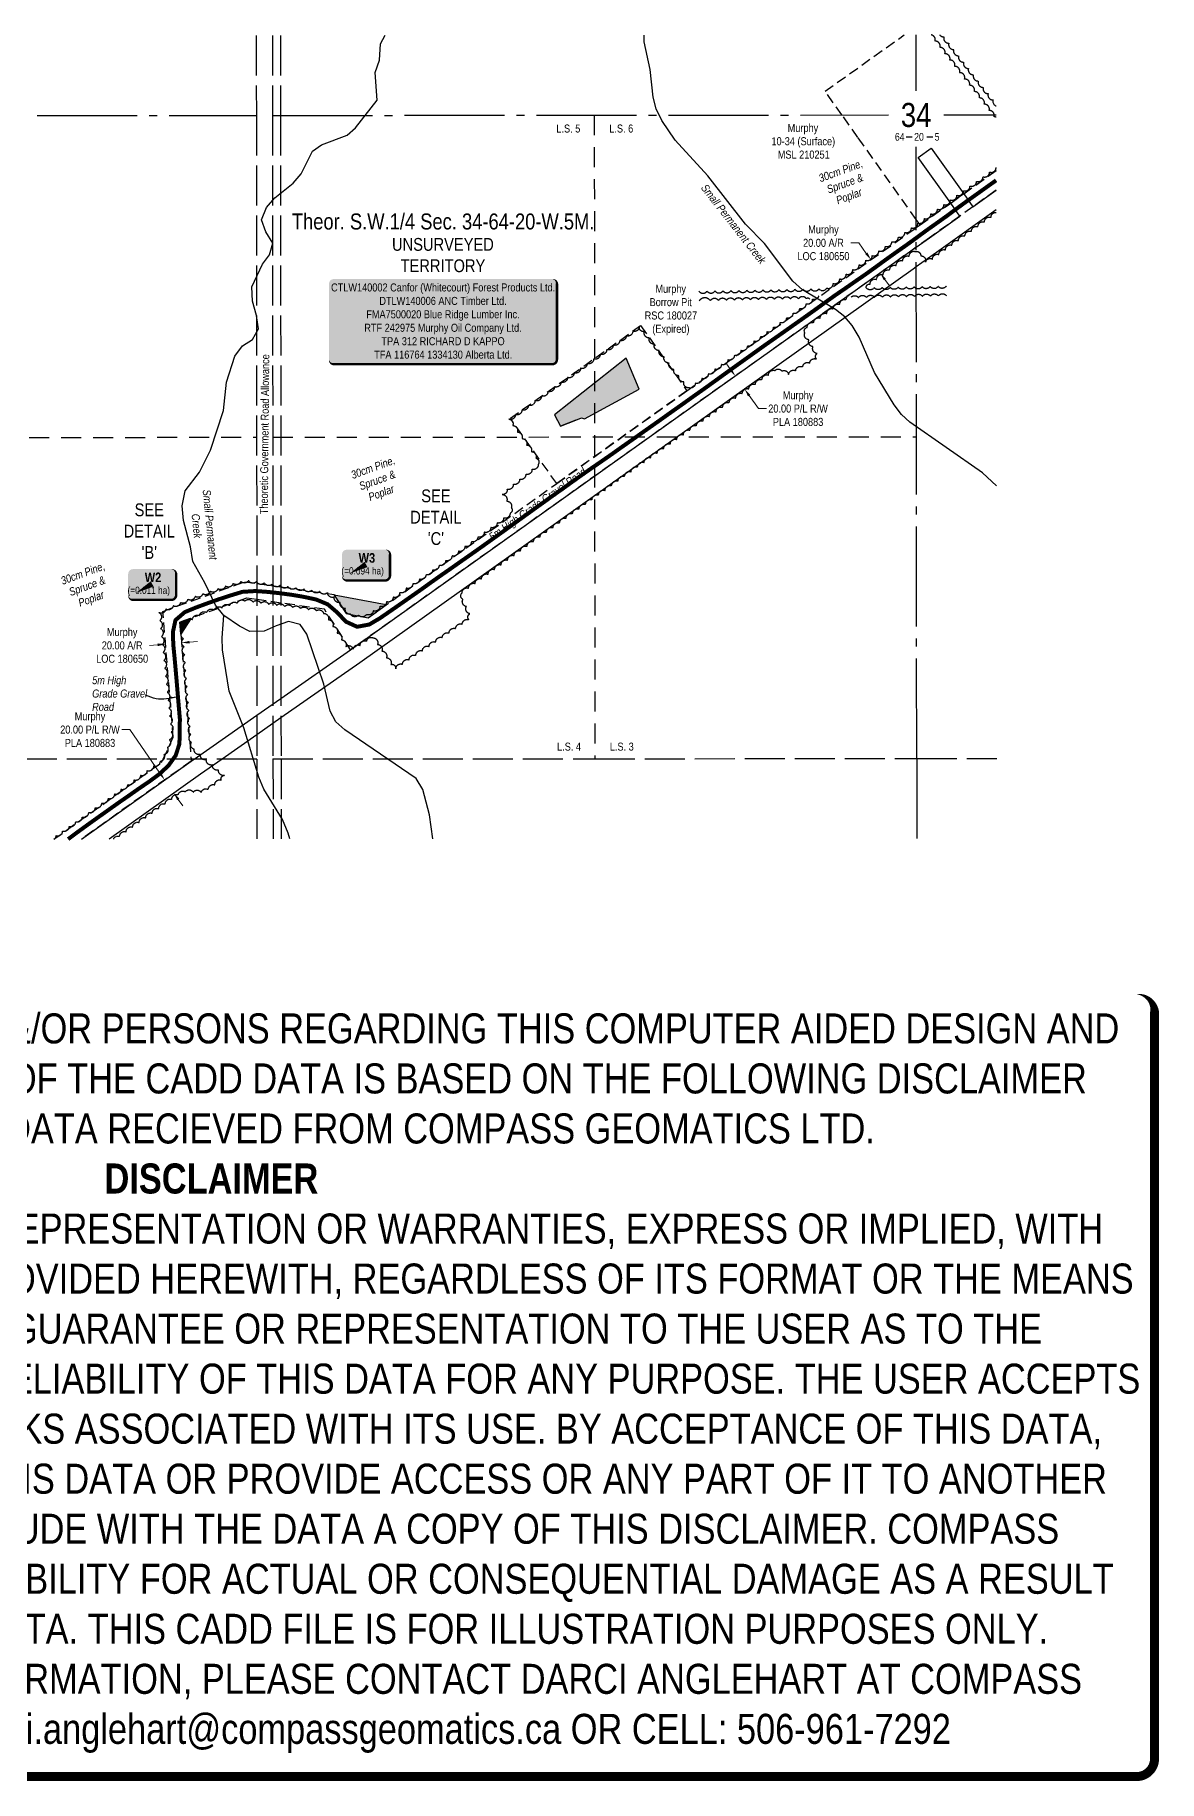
# Model space of a CAD drawing. Extents: x 500677 to 504341, y 6046153 to 6048335.
# Drawn here: x 502936 to 504341, y 6046153 to 6048335 of the extents above; entities that cross this region are included whole.
import ezdxf
from ezdxf.enums import TextEntityAlignment as Align

# ---------------------------------------------------------------- set-up
doc = ezdxf.new("R2010")
doc.units = 0
doc.header["$LTSCALE"] = 5
for name, pattern in [('0', [1, 1, 0]), ('foc-ACCESSROAD', [3.75, 2.5, -1.25]), ('foc-LSD', [8, 5, -3]), ('foc-QUARTERLINE', [33, 25, -3, 2, -3]), ('foc-UNSURVEYED', [12.5, 10, -2.5])]:
    doc.linetypes.add(name, pattern=pattern)
for name, color, linetype in [('10', 1, 'Continuous'), ('9', 3, 'Continuous'), ('AS-ROADS', 254, 'Continuous'), ('AS-SURFACE IMPACT', 7, 'Continuous'), ('C-AR', 13, 'foc-ACCESSROAD'), ('C-RW', 13, 'Continuous'), ('C-SYMBOL', 7, 'Continuous'), ('C-WS', 13, 'foc-ACCESSROAD'), ('DETAIL-T', 7, 'Continuous'), ('L-QSEC', 8, 'foc-QUARTERLINE'), ('L-ROAD-T', 7, 'Continuous'), ('L-SECLBL', 7, 'Continuous'), ('L-SECTION-LSD', 7, 'foc-LSD'), ('L-UNS-T', 3, 'Continuous'), ('L-USEC', 7, 'foc-UNSURVEYED'), ('P-TEMP-BLOCKS', 250, 'Continuous'), ('P-TEMP-H', 41, 'Continuous'), ('P-TEMP_WORKSPACE', 46, 'Continuous'), ('T-BUSH', 110, '0'), ('T-BUSH-T', 110, 'Continuous'), ('T-WATER', 160, 'Continuous'), ('T-WATER-H', 133, 'Continuous'), ('T-WATER-T', 170, 'Continuous')]:
    doc.layers.add(name, color=color, linetype=linetype)
for name, color, linetype, lineweight in [('AS-GENERAL', 48, 'Continuous', 18), ('C-AR-T', 13, 'Continuous', 9), ('C-RW-T', 13, 'Continuous', 9), ('C-WS-T', 13, 'Continuous', 9)]:
    doc.layers.add(name, color=color, linetype=linetype, lineweight=lineweight)
doc.layers.add('DISCLAIMER', color=7, linetype='Continuous', plot=False)
doc.styles.add('100L', font='ARIALN.TTF', dxfattribs={"height": 11})
doc.styles.add('175L', font='ARIALN.TTF', dxfattribs={"height": 20})
doc.styles.add('80', font='ARIALN.TTF', dxfattribs={"height": 10})
doc.styles.add('80CG', font='ARIALN.TTF', dxfattribs={"height": 10})
doc.styles.add('80L', font='ARIALN.TTF', dxfattribs={"height": 10})
doc.styles.add('BOLD', font='ARIALNB.TTF')
doc.styles.add('foc-LtypeFont', font='ARIALN.TTF', dxfattribs={"height": 7.35})
doc.styles.add('SIMPLEX', font='ARIALN.TTF')
doc.linetypes.add('foc-TOPO-flowdirection-NOLINE', pattern='A,0,[">",foc-LtypeFont,S=0.3,R=0,X=0,Y=-0.945],-20,[">",foc-LtypeFont,S=0.3,R=0,X=0,Y=-0.945],0', length=20)
doc.dimstyles.new('Compass 5 000', dxfattribs={"dimscale": 5, "dimtxt": 9, "dimasz": 2, "dimexe": 0.2, "dimexo": 0.0625, "dimgap": 0.5, "dimtad": 0, "dimtih": 1, "dimtoh": 1, "dimzin": 0, "dimdsep": 46, "dimtxsty": '80CG', "dimcen": 0.1, "dimse1": 1, "dimse2": 1, "dimclrd": 256, "dimclrt": 256, "dimaunit": 1, "dimadec": 4, "dimazin": 0, "dimtfac": 0.06, "dimtofl": 0, "dimtmove": 0, "dimatfit": 1, "dimfxl": 0.2, "dimtolj": 1, "dimtzin": 0, "dimlwd": -1, "dimarcsym": 0})

# ---------------------------------------------------------------- blocks, each defined once
blk = doc.blocks.new('L-SECLBL')
at = {"layer": '9', "color": 7}
for p, q in [((-5.1, -27.8), (-12.3, -27.8)), ((20.7, -27.8), (13.5, -27.8))]:
    blk.add_line(p, q, dxfattribs=at)
at = {"layer": '10', "color": 2, "style": 'SIMPLEX'}
blk.add_attdef('SEC', text='', height=30, dxfattribs=at).set_placement((0, 0), align=Align.MIDDLE)
at = {"layer": '10', "color": 5, "style": '80L'}
blk.add_attdef('TWP', text='', height=9.5, dxfattribs=at).set_placement((-14.4, -27.4), align=Align.MIDDLE_RIGHT)
blk.add_attdef('RGE', text='', height=9.5, dxfattribs=at).set_placement((3.6, -27.4), align=Align.MIDDLE_CENTER)
blk.add_attdef('MER', text='', height=9.5, dxfattribs=at).set_placement((23.2, -27.4), align=Align.MIDDLE_LEFT)
blk = doc.blocks.new('*D383')
at = {"layer": 'C-AR-T', "transparency": 16777216}
for p, q in [((503965.5, 6048074.9), (503955.5, 6048074.9)), ((503974.8, 6048061.8), (503965.5, 6048074.9)), ((503998, 6048029.3), (504003.8, 6048021.1))]:
    blk.add_line(p, q, dxfattribs=at)
for points in [[(503976.2, 6048062.8), (503973.4, 6048060.9), (503980.6, 6048053.7)], [(503999.3, 6048030.2), (503996.6, 6048028.3), (503992.2, 6048037.4)]]:
    blk.add_solid(points, dxfattribs=at)
at = {"layer": 'C-AR-T', "transparency": 16777216, "insert": (503921.2, 6048074.9), "char_height": 10, "attachment_point": 5, "style": '80CG'}
blk.add_mtext('\\A1;Murphy\\P20.00 A/R\\PLOC 180650', dxfattribs=at)
blk = doc.blocks.new('*D387')
at = {"layer": 'C-RW-T', "transparency": 16777216}
for p, q in [((503805.2, 6047916.6), (503799.4, 6047924.8)), ((503828.4, 6047884), (503839.9, 6047867.8)), ((503839.9, 6047867.8), (503849.9, 6047867.8))]:
    blk.add_line(p, q, dxfattribs=at)
for points in [[(503806.5, 6047917.6), (503803.8, 6047915.6), (503811, 6047908.5)], [(503829.7, 6047885), (503827, 6047883.1), (503822.6, 6047892.2)]]:
    blk.add_solid(points, dxfattribs=at)
at = {"layer": 'C-RW-T', "transparency": 16777216, "insert": (503889.5, 6047867.8), "char_height": 10, "attachment_point": 5, "style": '80CG'}
blk.add_mtext('\\A1;Murphy\\P20.00 P/L R/W\\PPLA 180883', dxfattribs=at)
blk = doc.blocks.new('*D391')
at = {"layer": 'C-RW-T', "transparency": 16777216}
for p, q in [((503054.1, 6047466.7), (503044.1, 6047466.7)), ((503091.9, 6047412.4), (503054.1, 6047466.7)), ((503114.8, 6047379.6), (503120.5, 6047371.4))]:
    blk.add_line(p, q, dxfattribs=at)
for points in [[(503093.3, 6047413.3), (503090.6, 6047411.4), (503097.7, 6047404.2)], [(503116.2, 6047380.5), (503113.4, 6047378.6), (503109.1, 6047387.8)]]:
    blk.add_solid(points, dxfattribs=at)
at = {"layer": 'C-RW-T', "transparency": 16777216, "insert": (503004.5, 6047466.7), "char_height": 10, "attachment_point": 5, "style": '80CG'}
blk.add_mtext('\\A1;Murphy\\P20.00 P/L R/W\\PPLA 180883', dxfattribs=at)
blk = doc.blocks.new('*U392')
h = blk.add_hatch(color=191)
edge = h.paths.add_edge_path()
edge.add_line((-24, -20), (24, -20))
edge.add_arc((24, -14), 6, 270, 360)
edge.add_line((30, -14), (30, 12.5))
edge.add_arc((24, 12.5), 6, 0, 90)
edge.add_line((24, 18.5), (-24, 18.5))
edge.add_arc((-24, 12.5), 6, 90, 180)
edge.add_line((-30, 12.5), (-30, -14))
edge.add_arc((-24, -14), 6, 180, 270)
at = {"color": 250, "flags": 128}
blk.add_lwpolyline([(-24, -20, 3, 3, 0), (24, -20, 3, 3, 0.414214), (30, -14, 3, 3, 0), (30, 12.5, 3, 0, 0.414214), (24, 18.5, 0, 0, 0), (-24, 18.5, 0, 0, 0.414214), (-30, 12.5, 0, 0, 0), (-30, -14, 0, 3, 0.414214)], format="xyseb", close=True, dxfattribs=at)
at = {"flags": 128}
blk.add_lwpolyline([(-20.2, -11.3, 0, 7.5, 0), (0, 0, 0, 0, 0)], format="xyseb", dxfattribs=at)
at = {"color": 250}
for tag, p, height, style in [('TEMP_AREA_W1_001', (-9.2, 2.2), 12, 'BOLD'), ('ENTER_TEXT_001', (-30.7, -12.5), 9, '80')]:
    blk.add_attdef(tag, p, '', height=height, dxfattribs=dict(at, style=style))
blk = doc.blocks.new('*D393')
at = {"layer": 'C-AR-T', "transparency": 16777216}
for p, q in [((503089, 6047572.7), (503079, 6047571.9)), ((503128.9, 6047576), (503138.8, 6047576.8))]:
    blk.add_line(p, q, dxfattribs=at)
for points in [[(503088.9, 6047574.4), (503089.1, 6047571), (503099, 6047573.5)], [(503128.7, 6047577.6), (503129, 6047574.3), (503118.9, 6047575.2)]]:
    blk.add_solid(points, dxfattribs=at)
at = {"layer": 'C-AR-T', "transparency": 16777216, "insert": (503044.7, 6047571.9), "char_height": 10, "attachment_point": 5, "style": '80CG'}
blk.add_mtext('\\A1;Murphy\\P20.00 A/R\\PLOC 180650', dxfattribs=at)
blk = doc.blocks.new('*U402')
h = blk.add_hatch(color=255)
edge = h.paths.add_edge_path()
edge.add_line((-136.5, -54), (136.5, -54))
edge.add_arc((136.5, -48), 6, 270, 360)
edge.add_line((142.5, -48), (142.5, 46.5))
edge.add_arc((136.5, 46.5), 6, 0, 90)
edge.add_line((136.5, 52.5), (-136.5, 52.5))
edge.add_arc((-136.5, 46.5), 6, 90, 180)
edge.add_line((-142.5, 46.5), (-142.5, -48))
edge.add_arc((-136.5, -48), 6, 180, 270)
at = {"color": 44, "flags": 128}
blk.add_lwpolyline([(-136.5, -54, 3, 3, 0), (136.5, -54, 3, 3, 0.414214), (142.5, -48, 3, 3, 0), (142.5, 46.5, 3, 0, 0.414214), (136.5, 52.5, 0, 0, 0), (-136.5, 52.5, 0, 0, 0.414214), (-142.5, 46.5, 0, 0, 0), (-142.5, -48, 0, 3, 0.414214)], format="xyseb", close=True, dxfattribs=at)
at = {"color": 44, "style": '80'}
blk.add_attdef('ENTER_TEXT_001', (-36, -5), '', height=10, dxfattribs=at)
blk = doc.blocks.new('Disclaimer_Legal')
at = {"layer": 'DISCLAIMER', "color": 254, "flags": 128}
blk.add_lwpolyline([(-3612.9, -1104.6, 37.5, 37.5, 0), (4096.1, -1104.6, 37.5, 37.5, 0.414214), (4171.1, -1029.6, 37.5, 37.5, 0), (4171.1, 2078.7, 37.5, 0, 0.414214), (4096.1, 2153.7, 0, 0, 0), (-3612.9, 2153.7, 0, 0, 0.414214), (-3687.9, 2078.7, 0, 0, 0), (-3687.9, -1029.6, 0, 37.5, 0.414214)], format="xyseb", close=True, dxfattribs=at)
at = {"layer": 'DISCLAIMER', "color": 254, "insert": (241.6, 533.9), "char_height": 125, "width": 7717.568, "attachment_point": 5, "style": '80'}
blk.add_mtext('NOTICE TO THE CORPORATION, PERSON &/OR PERSONS REGARDING THIS COMPUTER AIDED DESIGN AND DRAFTING (CADD) FILES. ACCEPTANCE OF THE CADD DATA IS BASED ON THE FOLLOWING DISCLAIMER WHICH COVERS ALL CADD DATA RECIEVED FROM COMPASS GEOMATICS LTD.\\P{\\fArial Narrow|b1|i0|c0|p34;DISCLAIMER}\\PCOMPASS GEOMATICS LTD. MAKES NO REPRESENTATION OR WARRANTIES, EXPRESS OR IMPLIED, WITH RESPECT TO THE REUSE OF THE DATA PROVIDED HEREWITH, REGARDLESS OF ITS FORMAT OR THE MEANS OF ITS TRANSMISSION. THERE IS NO GUARANTEE OR REPRESENTATION TO THE USER AS TO THE ACCURACY, CURRENCY, SUITABILITY OR RELIABILITY OF THIS DATA FOR ANY PURPOSE. THE USER ACCEPTS THE DATA "AS IS", AND ASSUMES ALL RISKS ASSOCIATED WITH ITS USE. BY ACCEPTANCE OF THIS DATA, THE USER AGREES NOT TO TRANSMIT THIS DATA OR PROVIDE ACCESS OR ANY PART OF IT TO ANOTHER PARTY UNLESS THE USER SHALL INCLUDE WITH THE DATA A COPY OF THIS DISCLAIMER. COMPASS GEOMATICS LTD. ASSUMES NO RESPONSIBILITY FOR ACTUAL OR CONSEQUENTIAL DAMAGE AS A RESULT OF ANY USER\'S RELIANCE ON THIS DATA. THIS CADD FILE IS FOR ILLUSTRATION PURPOSES ONLY.\\PIF YOU REQUIRE MORE ACCURATE INFORMATION, PLEASE CONTACT DARCI ANGLEHART AT COMPASS GEOMATICS LTD. VIA EMAIL: darci.anglehart@compassgeomatics.ca OR CELL: 506-961-7292', dxfattribs=at)

msp = doc.modelspace()

# ---------------------------------------------------------------- hatches: boundary and pattern name
at = {"layer": 'P-TEMP-H'}
h = msp.add_hatch(color=256, dxfattribs=at)
h.dxf.hatch_style = 1
h.paths.add_polyline_path([(503324.868, 6047611.627), (503352.013, 6047606.422), (503374.547, 6047622.454), (503309.868, 6047634.858)])
h = msp.add_hatch(color=256, dxfattribs=at)
h.dxf.hatch_style = 1
h.paths.add_polyline_path([(503116.766, 6047600.896), (503130.869, 6047605.982), (503117.998, 6047585.955)])
at = {"layer": 'T-WATER-H'}
h = msp.add_hatch(color=256, dxfattribs=at)
h.dxf.hatch_style = 1
h.paths.add_polyline_path([(503584.984, 6047860.079), (503592.506, 6047845.869), (503604.974, 6047850.812), (503618.91, 6047856.184), (503622.537, 6047854.866), (503690.968, 6047892.118), (503674.811, 6047931.023)])

# ---------------------------------------------------------------- linework, layer by layer
at = {"layer": 'AS-ROADS', "linetype": 'Continuous', "const_width": 5, "flags": 128}
msp.add_lwpolyline([(504137.032, 6048152.978), (504136.636, 6048152.694), (504124.124, 6048143.77), (504111.854, 6048135.02), (504099.367, 6048126.139), (504086.854, 6048117.003), (504074.247, 6048107.668), (504061.687, 6048098.737), (504049.15, 6048089.829), (504036.435, 6048080.448), (504023.921, 6048071.397), (504011.602, 6048062.787), (503998.984, 6048053.773), (503986.642, 6048044.762), (503973.905, 6048035.63), (503961.416, 6048027.012), (503948.519, 6048018.019), (503936.091, 6048009.565), (503923.275, 6048000.343), (503910.669, 6047991.208), (503898.045, 6047982.216), (503885.531, 6047973.39), (503873.281, 6047964.734), (503860.656, 6047955.84), (503848.275, 6047947.216), (503835.715, 6047938.235), (503823.248, 6047929.321), (503811.033, 6047920.565), (503798.56, 6047911.653), (503785.86, 6047902.442), (503772.815, 6047893.052), (503759.866, 6047883.938), (503746.875, 6047874.63), (503733.735, 6047865.358), (503721.2, 6047856.437), (503708.385, 6047847.36), (503695.106, 6047838.01), (503682.533, 6047829.119), (503669.424, 6047819.944), (503656.439, 6047810.7), (503643.789, 6047801.889), (503631.381, 6047793.35), (503618.946, 6047784.676), (503606.497, 6047775.788), (503594.256, 6047766.982), (503581.803, 6047758.244), (503569.469, 6047749.282), (503556.707, 6047740.157), (503544.401, 6047731.298), (503531.784, 6047722.186), (503519.165, 6047713.068), (503506.813, 6047704.258), (503494.267, 6047695.272), (503481.358, 6047686.141), (503468.452, 6047677.131), (503456.075, 6047668.391), (503443.056, 6047659.363), (503430.645, 6047650.585), (503418.349, 6047641.736), (503405.435, 6047632.705), (503392.414, 6047623.583), (503379.636, 6047614.697), (503367.094, 6047606.088), (503353.611, 6047598.034), (503338.374, 6047595.233), (503324.416, 6047601.56), (503313.523, 6047613.059), (503301.621, 6047623.279), (503287.161, 6047629.267), (503272.25, 6047632.502), (503257.344, 6047635.074), (503242.065, 6047637.117), (503226.985, 6047638.771), (503211.257, 6047639.873), (503194.971, 6047638.865), (503180.278, 6047634.388), (503165.555, 6047629.603), (503151.398, 6047624.61), (503137.226, 6047619.39), (503122.957, 6047613.511), (503111.34, 6047603.492), (503108.158, 6047588.802), (503108.559, 6047573.261), (503110.109, 6047557.553), (503111.524, 6047541.91), (503112.85, 6047526.844), (503114.127, 6047511.337), (503115.466, 6047495.666), (503116.842, 6047479.858), (503116.29, 6047448.791), (503111.495, 6047434.282), (503102.705, 6047421.946), (503091.731, 6047411.571), (503078.947, 6047402.131), (503065.959, 6047393.315), (503053.219, 6047384.332), (503040.347, 6047375.438), (503027.469, 6047366.262), (503014.755, 6047357.252), (503001.757, 6047347.956), (502989.377, 6047338.982), (502977.141, 6047329.886)], dxfattribs=at)
at = {"layer": 'C-AR'}
for points in [[(502959.338, 6047329.873), (503093.902, 6047425.579), (503095.919, 6047429.915), (503108.556, 6047457.103), (503095.599, 6047614.502), (503198.109, 6047651.47), (503212.897, 6047649.37), (503243.059, 6047645.088), (503309.338, 6047635.678), (503324.868, 6047611.627), (503352.013, 6047606.422), (503587.819, 6047774.192), (503750.672, 6047890.069), (504037.169, 6048093.953), (504042.045, 6048097.424), (504080.231, 6048124.65), (504096.512, 6048136.258), (504137.02, 6048165.142)], [(504137.045, 6048140.595), (504108.107, 6048119.962), (504091.826, 6048108.353), (504053.937, 6048081.346), (504037.192, 6048069.436), (504021.861, 6048058.513), (503330.265, 6047566.4), (503297.488, 6047617.161), (503243.076, 6047624.893), (503212.913, 6047629.179), (503200.202, 6047630.986), (503116.766, 6047600.896), (503130.864, 6047429.944), (503131.068, 6047427.469), (502993.877, 6047329.899)]]:
    msp.add_lwpolyline(points, dxfattribs=at)
at = {"layer": 'C-RW'}
for points in [[(502993.877, 6047329.899), (503131.068, 6047427.469), (503134.624, 6047429.947), (503213.033, 6047484.636), (503243.175, 6047505.659), (503330.265, 6047566.4), (504021.861, 6048058.513), (504037.192, 6048069.436), (504053.936, 6048081.351), (504091.826, 6048108.353), (504080.231, 6048124.65), (504039.745, 6048181.549), (504056.038, 6048193.142), (504096.512, 6048136.258), (504108.107, 6048119.962), (504137.045, 6048140.595)], [(504137.069, 6048116.05), (504065.541, 6048065.045), (504037.216, 6048044.898), (504033.454, 6048042.222), (503341.781, 6047550.053), (503243.195, 6047481.294), (503213.053, 6047460.271), (503169.619, 6047429.976), (503142.582, 6047411.121), (503028.415, 6047329.926)]]:
    msp.add_lwpolyline(points, dxfattribs=at)
at = {"layer": 'C-WS'}
msp.add_lwpolyline([(504137.02, 6048165.14), (504096.512, 6048136.257), (504080.231, 6048124.649), (504042.045, 6048097.424), (504037.159, 6048104.03), (503964.266, 6048206.739), (503944.406, 6048234.648), (503923.259, 6048264.372), (504022.047, 6048334.663)], dxfattribs=at)
msp.add_lwpolyline([(503750.67, 6047890.074), (503587.818, 6047774.197), (503529.875, 6047855.657), (503692.733, 6047971.53), (503750.67, 6047890.074)], close=True, dxfattribs=at)
at = {"layer": 'L-QSEC'}
for p, q in [((504037.004, 6048264.711), (504036.936, 6048334.674)), ((502443.342, 6048233.508), (503212.413, 6048234.096)), ((503232.53, 6048234.112), (504002.406, 6048234.7)), ((504071.652, 6048234.753), (504136.95, 6048234.803)), ((504037.808, 6047430.643), (504037.071, 6048194.748)), ((504037.808, 6047430.643), (504037.909, 6047330.644))]:
    msp.add_line(p, q, dxfattribs=at)
at = {"layer": 'L-SECTION-LSD', "flags": 128}
for points in [[(503634.781, 6048234.419), (503635.501, 6047430.336)], [(502408.617, 6047831.192), (503212.746, 6047832.055)], [(503232.862, 6047832.07), (504037.421, 6047832.685)]]:
    msp.add_lwpolyline(points, dxfattribs=at)
at = {"layer": 'L-USEC'}
for p, q in [((503212.341, 6048334.095), (503212.413, 6048234.096)), ((503232.447, 6048334.112), (503232.53, 6048234.112)), ((503242.505, 6048334.12), (503242.573, 6048234.12)), ((503212.413, 6048234.096), (503213.078, 6047430.013)), ((503232.53, 6048234.112), (503233.194, 6047430.028)), ((503242.588, 6048234.12), (503243.252, 6047430.036)), ((503213.078, 6047430.013), (502810.766, 6047429.706)), ((503213.078, 6047430.013), (503213.17, 6047330.066)), ((503233.194, 6047430.028), (503635.492, 6047430.336)), ((503233.194, 6047430.028), (503233.276, 6047330.082)), ((503243.252, 6047430.036), (503243.334, 6047330.089)), ((503635.492, 6047430.336), (504037.808, 6047430.643)), ((504037.808, 6047430.643), (504137.755, 6047430.719))]:
    msp.add_line(p, q, dxfattribs=at)
at = {"layer": 'P-TEMP_WORKSPACE', "flags": 128}
for points in [[(503324.868, 6047611.627), (503352.013, 6047606.422), (503374.547, 6047622.454), (503309.868, 6047634.858)], [(503116.766, 6047600.896), (503130.869, 6047605.982), (503117.998, 6047585.955)]]:
    msp.add_lwpolyline(points, close=True, dxfattribs=at)
at = {"layer": 'T-BUSH', "flags": 128}
for points in [[(504136.953, 6048231.943, 0.10277461), (504134.501, 6048232.322, 0.52056705), (504128.354, 6048240.203, 0.52056705), (504122.207, 6048248.084, 0.52056705), (504116.06, 6048255.966, 0.52056705), (504109.914, 6048263.847, 0.52056705), (504103.767, 6048271.728, 0.52056705), (504097.62, 6048279.61, 0.52056705), (504091.474, 6048287.491, 0.52056705), (504085.327, 6048295.372, 0.52056705), (504079.18, 6048303.254, 0.52056705), (504073.033, 6048311.135, 0.52056705), (504066.887, 6048319.016, 0.52056705), (504060.74, 6048326.898, 0.4492089), (504055.997, 6048334.689)], [(504066.57, 6048334.697, 0.25018475), (504071.771, 6048332.256, 0.52056705), (504077.918, 6048324.375, 0.52056705), (504084.065, 6048316.493, 0.52056705), (504090.211, 6048308.612, 0.52056705), (504096.358, 6048300.731, 0.52056705), (504102.505, 6048292.849, 0.52056705), (504108.652, 6048284.968, 0.52056705), (504114.798, 6048277.087, 0.52056705), (504120.945, 6048269.205, 0.52056705), (504127.092, 6048261.324, 0.52056705), (504133.238, 6048253.443, 0.39692085), (504136.939, 6048245.938, 0.39692085)], [(503765.645, 6048014.4, 0.52056705), (503775.637, 6048014.606, 0.52056705), (503785.63, 6048014.812, 0.52056705), (503795.623, 6048015.018, 0.52056705), (503805.615, 6048015.224, 0.52056705), (503815.608, 6048015.431, 0.52056705), (503825.601, 6048015.637, 0.52056705), (503835.594, 6048015.843, 0.52056705), (503845.586, 6048016.049, 0.52056705), (503855.579, 6048016.255, 0.52056705), (503865.572, 6048016.461, 0.52056705), (503875.565, 6048016.667, 0.52056705), (503885.557, 6048016.874, 0.52056705), (503895.55, 6048017.08, 0.52056705), (503905.543, 6048017.286, 0.52056705), (503915.536, 6048017.492, 0.52056705), (503925.309, 6048018.361, 0.52056705), (503933.451, 6048024.159, 0.52056705), (503941.592, 6048029.956, 0.52056705), (503949.734, 6048035.753, 0.52056705), (503957.876, 6048041.551, 0.52056705), (503966.017, 6048047.348, 0.52056705), (503974.159, 6048053.146, 0.52056705), (503982.301, 6048058.943, 0.52056705), (503990.442, 6048064.741, 0.52056705), (503998.584, 6048070.538, 0.52056705), (504006.726, 6048076.335, 0.52056705), (504014.868, 6048082.133, 0.52056705), (504023.009, 6048087.93, 0.52056705), (504031.151, 6048093.728, 0.52056705), (504039.293, 6048099.525, 0.52056705), (504047.434, 6048105.323, 0.52056705), (504055.576, 6048111.12, 0.52056705), (504063.718, 6048116.918, 0.52056705), (504071.859, 6048122.715, 0.52056705), (504080.001, 6048128.512, 0.52056705), (504088.143, 6048134.31, 0.52056705), (504096.285, 6048140.107, 0.52056705), (504104.426, 6048145.905, 0.52056705), (504112.568, 6048151.702, 0.52056705), (504120.71, 6048157.5, 0.52056705), (504128.851, 6048163.297, 0.52056705), (504136.993, 6048169.094, 0.00100739), (504137.016, 6048169.086, 0.00100739)], [(504074.622, 6048020.774, -0.52056705), (504064.63, 6048020.568, -0.52056705), (504054.637, 6048020.362, -0.52056705), (504044.644, 6048020.155, -0.52056705), (504034.651, 6048019.949, -0.52056705), (504024.659, 6048019.743, -0.52056705), (504014.666, 6048019.537, -0.52056705), (504004.673, 6048019.331, -0.52056705), (503994.68, 6048019.125, -0.52056705), (503984.688, 6048018.919, -0.52056705), (503974.695, 6048018.712, -0.52056705), (503979.502, 6048023.406, -0.52056705), (503987.644, 6048029.203, -0.52056705), (503995.786, 6048035.001, -0.52056705), (504003.927, 6048040.798, -0.52056705), (504012.069, 6048046.595, -0.52056705), (504020.211, 6048052.393, -0.52056705), (504028.353, 6048058.19, -0.52056705), (504036.495, 6048063.987, -0.52056705), (504042.805, 6048058.688, -0.52056705), (504048.796, 6048050.715, -0.52056705), (504057.387, 6048054.485, -0.52056705), (504065.52, 6048060.295, -0.52056705), (504073.653, 6048066.104, -0.52056705), (504081.786, 6048071.914, -0.52056705), (504089.919, 6048077.723, -0.52056705), (504098.052, 6048083.533, -0.52056705), (504106.185, 6048089.343, -0.52056705), (504114.318, 6048095.152, -0.52056705), (504122.451, 6048100.962, -0.52056705), (504130.584, 6048106.771, -0.43575168), (504137.072, 6048112.917, -0.43575168)], [(503915.321, 6048008.49, -0.43531261), (503907.41, 6048004.347, -0.52056705), (503899.282, 6047998.529, -0.52056705), (503891.155, 6047992.712, -0.52056705), (503883.028, 6047986.894, -0.52056705), (503874.9, 6047981.077, -0.52056705), (503866.773, 6047975.259, -0.52056705), (503858.645, 6047969.442, -0.52056705), (503850.518, 6047963.624, -0.52056705), (503842.391, 6047957.807, -0.52056705), (503834.263, 6047951.989, -0.52056705), (503826.136, 6047946.172, -0.52056705), (503818.009, 6047940.354, -0.52056705), (503809.881, 6047934.537, -0.52056705), (503801.754, 6047928.719, -0.52056705), (503793.627, 6047922.902, -0.52056705), (503785.499, 6047917.084, -0.52056705), (503777.372, 6047911.267, -0.52056705), (503769.244, 6047905.449, -0.52056705), (503761.117, 6047899.632, -0.52056705), (503752.99, 6047893.814, -0.52056705), (503746.738, 6047901.079, -0.52056705), (503740.573, 6047908.946, -0.52056705), (503734.408, 6047916.813, -0.52056705), (503728.243, 6047924.68, -0.52056705), (503722.078, 6047932.547, -0.52056705), (503715.913, 6047940.414, -0.52056705), (503709.748, 6047948.281, -0.52056705), (503703.583, 6047956.148, -0.52056705), (503697.418, 6047964.015, -0.52056705), (503691.032, 6047970.359, -0.52056705), (503682.884, 6047964.569, -0.52056705), (503674.736, 6047958.78, -0.52056705), (503666.589, 6047952.991, -0.52056705), (503658.441, 6047947.202, -0.52056705), (503650.293, 6047941.413, -0.52056705), (503642.146, 6047935.624, -0.52056705), (503633.998, 6047929.835, -0.52056705), (503625.851, 6047924.046, -0.52056705), (503617.703, 6047918.256, -0.52056705), (503609.555, 6047912.467, -0.52056705), (503601.408, 6047906.678, -0.52056705), (503593.26, 6047900.889, -0.52056705), (503585.113, 6047895.1, -0.52056705), (503576.965, 6047889.311, -0.52056705), (503568.817, 6047883.522, -0.52056705), (503560.67, 6047877.733, -0.52056705), (503552.522, 6047871.943, -0.52056705), (503544.375, 6047866.154, -0.52056705), (503536.227, 6047860.365, -0.52056705), (503528.079, 6047854.576, -0.52056705), (503532.853, 6047846.613, -0.52056705), (503538.658, 6047838.477, -0.52056705), (503544.462, 6047830.34, -0.52056705), (503550.267, 6047822.204, -0.52056705), (503556.072, 6047814.067, -0.52056705), (503561.877, 6047805.931, -0.52056705), (503564.774, 6047798.198, -0.52056705), (503556.97, 6047791.954, -0.52056705), (503549.166, 6047785.709, -0.52056705), (503541.361, 6047779.465, -0.52056705), (503533.557, 6047773.22, -0.52056705), (503525.753, 6047766.976, -0.52056705), (503519.715, 6047760.47, -0.52056705), (503525.377, 6047752.234, -0.52056705), (503531.04, 6047743.998, -0.52056705), (503529.56, 6047736.975, -0.52056705), (503521.496, 6047731.07, -0.52056705), (503513.432, 6047725.165, -0.52056705), (503505.368, 6047719.26, -0.52056705), (503497.304, 6047713.355, -0.52056705), (503489.24, 6047707.45, -0.52056705), (503481.176, 6047701.546, -0.52056705), (503473.112, 6047695.641, -0.52056705), (503465.048, 6047689.736, -0.52056705), (503456.984, 6047683.831, -0.52056705), (503448.919, 6047677.926, -0.52056705), (503440.855, 6047672.021, -0.52056705), (503432.759, 6047666.162, -0.52056705), (503424.524, 6047660.497, -0.52056705), (503416.29, 6047654.832, -0.52056705), (503408.055, 6047649.167, -0.52056705), (503399.821, 6047643.502, -0.52056705), (503391.587, 6047637.837, -0.52056705), (503383.352, 6047632.172, -0.52056705), (503375.118, 6047626.507, -0.52056705), (503366.884, 6047620.842, -0.52056705), (503358.649, 6047615.177, -0.52056705), (503349.972, 6047610.608, -0.52056705), (503340.092, 6047609.768, -0.52056705), (503330.161, 6047610.888, -0.52056705), (503323.7, 6047618.076, -0.52056705), (503317.18, 6047625.608, -0.52056705), (503309.718, 6047632.226, -0.52056705), (503301.49, 6047637.875, -0.52056705), (503291.612, 6047639.396, -0.52056705), (503281.733, 6047640.917, -0.52056705), (503271.855, 6047642.438, -0.52056705), (503261.976, 6047643.958, -0.52056705), (503252.098, 6047645.479, -0.52056705), (503242.219, 6047647, -0.52056705), (503232.341, 6047648.521, -0.52056705), (503222.462, 6047650.042, -0.52056705), (503212.584, 6047651.562, -0.52056705), (503202.705, 6047653.083, -0.52056705), (503192.945, 6047651.905, -0.52056705), (503183.33, 6047649.21, -0.52056705), (503173.86, 6047646.014, -0.52056705), (503164.39, 6047642.818, -0.52056705), (503154.92, 6047639.621, -0.52056705), (503145.45, 6047636.425, -0.52056705), (503135.98, 6047633.229, -0.52056705), (503126.701, 6047629.545, -0.52056705), (503117.579, 6047625.46, -0.52056705), (503108.457, 6047621.374, -0.52056705), (503099.335, 6047617.289, -0.52056705), (503090.745, 6047612.897, -0.52056705), (503091.769, 6047602.955, -0.52056705), (503092.793, 6047593.012, -0.52056705), (503093.816, 6047583.07, -0.52056705), (503094.84, 6047573.128, -0.52056705), (503095.864, 6047563.186, -0.52056705), (503096.888, 6047553.243, -0.52056705), (503097.912, 6047543.301, -0.52056705), (503098.936, 6047533.359, -0.52056705), (503099.96, 6047523.416, -0.52056705), (503100.984, 6047513.474, -0.52056705), (503102.008, 6047503.532, -0.52056705), (503103.031, 6047493.59, -0.52056705), (503104.055, 6047483.647, -0.52056705), (503105.079, 6047473.705, -0.52056705), (503106.067, 6047463.765, -0.52056705), (503103.743, 6047454.044, -0.52056705), (503101.161, 6047444.414, -0.52056705), (503096.865, 6047435.39, -0.52056705), (503092.014, 6047426.83, -0.52056705), (503083.879, 6047421.024, -0.52056705), (503075.743, 6047415.218, -0.52056705), (503067.607, 6047409.413, -0.52056705), (503059.471, 6047403.607, -0.52056705), (503051.336, 6047397.801, -0.52056705), (503043.2, 6047391.995, -0.52056705), (503035.064, 6047386.19, -0.52056705), (503026.928, 6047380.384, -0.52056705), (503018.793, 6047374.578, -0.52056705), (503010.657, 6047368.772, -0.52056705), (503002.521, 6047362.966, -0.52056705), (502994.385, 6047357.161, -0.52056705), (502986.249, 6047351.355, -0.52056705), (502978.114, 6047345.549, -0.52056705), (502969.978, 6047339.744, -0.52056705), (502961.789, 6047334.013, -0.18862892), (502960.169, 6047329.873, -0.18862892)], [(503033.846, 6047329.93, -0.3954719), (503041.495, 6047333.267, -0.52056705), (503049.641, 6047339.059, -0.52056705), (503057.787, 6047344.85, -0.52056705), (503065.932, 6047350.642, -0.52056705), (503074.078, 6047356.434, -0.52056705), (503082.223, 6047362.226, -0.52056705), (503090.369, 6047368.018, -0.52056705), (503098.515, 6047373.81, -0.52056705), (503106.66, 6047379.602, -0.52056705), (503114.806, 6047385.394, -0.52056705), (503123.588, 6047389.043, -0.52056705), (503133.575, 6047388.639, -0.52056705), (503143.562, 6047388.235, -0.52056705), (503152.338, 6047391.822, -0.52056705), (503160.417, 6047397.706, -0.52056705), (503168.497, 6047403.59, -0.52056705), (503172.647, 6047409.63, -0.52056705), (503165.057, 6047416.133, -0.52056705), (503157.468, 6047422.636, -0.52056705), (503149.878, 6047429.139, -0.52056705), (503142.288, 6047435.642, -0.52056705), (503134.698, 6047442.146, -0.52056705), (503131.229, 6047450.739, -0.52056705), (503130.465, 6047460.705, -0.52056705), (503129.701, 6047470.67, -0.52056705), (503128.937, 6047480.636, -0.52056705), (503128.174, 6047490.602, -0.52056705), (503127.41, 6047500.567, -0.52056705), (503126.646, 6047510.533, -0.52056705), (503125.882, 6047520.498, -0.52056705), (503125.119, 6047530.464, -0.52056705), (503124.355, 6047540.43, -0.52056705), (503123.591, 6047550.395, -0.52056705), (503122.828, 6047560.361, -0.52056705), (503122.064, 6047570.327, -0.52056705), (503121.3, 6047580.292, -0.52056705), (503120.536, 6047590.258, -0.52056705), (503124.739, 6047598.083, -0.52056705), (503132.509, 6047604.37, -0.52056705), (503141.199, 6047609.223, -0.52056705), (503150.346, 6047613.175, -0.52056705), (503159.916, 6047616.057, -0.52056705), (503169.487, 6047618.939, -0.52056705), (503179.057, 6047621.821, -0.52056705), (503188.627, 6047624.703, -0.52056705), (503198.215, 6047627.362, -0.52056705), (503208.119, 6047626.018, -0.52056705), (503218.023, 6047624.673, -0.52056705), (503227.927, 6047623.329, -0.52056705), (503237.831, 6047621.984, -0.52056705), (503247.735, 6047620.64, -0.52056705), (503257.639, 6047619.295, -0.52056705), (503267.543, 6047617.951, -0.52056705), (503277.447, 6047616.606, -0.52056705), (503287.351, 6047615.261, -0.52056705), (503296.502, 6047611.832, -0.52056705), (503302.53, 6047604.048, -0.52056705), (503307.961, 6047595.657, -0.52056705), (503313.392, 6047587.267, -0.52056705), (503318.823, 6047578.876, -0.52056705), (503324.254, 6047570.486, -0.52056705), (503333.489, 6047567.395, -0.52056705), (503341.993, 6047571.8, -0.52056705), (503350.297, 6047577.362, -0.52056705), (503358.29, 6047581.344, -0.52056705), (503363.867, 6047573.05, -0.52056705), (503369.445, 6047564.757, -0.52056705), (503375.023, 6047556.463, -0.52056705), (503380.601, 6047548.169, -0.52056705), (503386.753, 6047542.799, -0.52056705), (503395.052, 6047548.367, -0.52056705), (503403.352, 6047553.936, -0.52056705), (503411.652, 6047559.504, -0.52056705), (503419.952, 6047565.073, -0.52056705), (503428.252, 6047570.642, -0.52056705), (503436.552, 6047576.21, -0.52056705), (503444.852, 6047581.779, -0.52056705), (503453.151, 6047587.348, -0.52056705), (503461.451, 6047592.916, -0.52056705), (503469.751, 6047598.485, -0.52056705), (503478.051, 6047604.054, -0.52056705), (503479.377, 6047611.501, -0.52056705), (503474.997, 6047620.485, -0.52056705), (503470.617, 6047629.469, -0.52056705), (503469.533, 6047637.619, -0.52056705), (503477.66, 6047643.436, -0.52056705), (503485.787, 6047649.254, -0.52056705), (503493.914, 6047655.072, -0.52056705), (503502.041, 6047660.89, -0.52056705), (503510.169, 6047666.708, -0.52056705), (503518.296, 6047672.526, -0.52056705), (503526.423, 6047678.344, -0.52056705), (503534.55, 6047684.161, -0.52056705), (503542.677, 6047689.979, -0.52056705), (503550.804, 6047695.797, -0.52056705), (503558.931, 6047701.615, -0.52056705), (503567.058, 6047707.433, -0.52056705), (503575.185, 6047713.251, -0.52056705), (503583.313, 6047719.069, -0.52056705), (503591.44, 6047724.886, -0.52056705), (503599.567, 6047730.704, -0.52056705), (503607.694, 6047736.522, -0.52056705), (503615.821, 6047742.34, -0.52056705), (503623.948, 6047748.158, -0.52056705), (503632.075, 6047753.976, -0.52056705), (503640.202, 6047759.794, -0.52056705), (503648.33, 6047765.611, -0.52056705), (503656.457, 6047771.429, -0.52056705), (503664.584, 6047777.247, -0.52056705), (503672.711, 6047783.065, -0.52056705), (503680.838, 6047788.883, -0.52056705), (503688.965, 6047794.701, -0.52056705), (503697.092, 6047800.518, -0.52056705), (503705.243, 6047806.303, -0.52056705), (503713.425, 6047812.043, -0.52056705), (503721.607, 6047817.784, -0.52056705), (503729.789, 6047823.524, -0.52056705), (503737.971, 6047829.265, -0.52056705), (503746.153, 6047835.005, -0.52056705), (503754.335, 6047840.746, -0.52056705), (503762.517, 6047846.486, -0.52056705), (503770.699, 6047852.227, -0.52056705), (503778.881, 6047857.967, -0.52056705), (503787.063, 6047863.708, -0.52056705), (503795.245, 6047869.448, -0.52056705), (503803.427, 6047875.188, -0.52056705), (503811.609, 6047880.929, -0.52056705), (503819.79, 6047886.669, -0.52056705), (503827.972, 6047892.41, -0.52056705), (503836.154, 6047898.15, -0.52056705), (503844.336, 6047903.891, -0.52056705), (503852.518, 6047909.631, -0.52056705), (503860.7, 6047915.372, -0.52056705), (503869.103, 6047914.652, -0.52056705), (503877.675, 6047910.362, -0.52056705), (503886.438, 6047915.17, -0.52056705), (503895.201, 6047919.978, -0.52056705), (503903.963, 6047924.785, -0.52056705), (503912.726, 6047929.593, -0.52056705), (503913.353, 6047936.615, -0.52056705), (503908.237, 6047945.201, -0.52056705), (503903.12, 6047953.787, -0.52056705), (503898.004, 6047962.373, -0.52056705), (503900.82, 6047969.279, -0.52056705), (503908.978, 6047975.053, -0.52056705), (503917.136, 6047980.827, -0.52056705), (503925.295, 6047986.601, -0.52056705), (503933.453, 6047992.376, -0.52056705), (503941.611, 6047998.15, -0.52056705), (503949.769, 6048003.924, -0.27162485), (503952.865, 6048009.265)], [(503904.111, 6048004.648, 0.40680524), (503899.886, 6048005.173, 0.52056705), (503889.894, 6048004.967, 0.52056705), (503879.901, 6048004.76, 0.52056705), (503869.908, 6048004.554, 0.52056705), (503859.915, 6048004.348, 0.52056705), (503849.923, 6048004.142, 0.52056705), (503839.93, 6048003.936, 0.52056705), (503829.937, 6048003.73, 0.52056705), (503819.944, 6048003.524, 0.52056705), (503809.952, 6048003.317, 0.52056705), (503799.959, 6048003.111, 0.52056705), (503789.966, 6048002.905, 0.52056705), (503779.973, 6048002.699, 0.52056705), (503765.892, 6048002.408)], [(503955.751, 6048006.881, -0.46597628), (503965.011, 6048006.516, -0.52056705), (503975.003, 6048006.722, -0.52056705), (503984.996, 6048006.929, -0.52056705), (503994.989, 6048007.135, -0.52056705), (504004.982, 6048007.341, -0.52056705), (504014.974, 6048007.547, -0.52056705), (504024.967, 6048007.753, -0.52056705), (504034.96, 6048007.959, -0.52056705), (504044.953, 6048008.165, -0.52056705), (504054.945, 6048008.372, -0.52056705), (504064.938, 6048008.578, -0.52056705), (504074.87, 6048008.783)]]:
    msp.add_lwpolyline(points, format="xyb", dxfattribs=at)
at = {"layer": 'T-WATER', "flags": 128}
for points in [[(503171.971, 6047609.424), (503161.371, 6047622.118), (503148.083, 6047650.024), (503133.122, 6047676.673), (503130.249, 6047695.058), (503121.409, 6047727.867), (503119.594, 6047746.414), (503123.406, 6047764.923), (503141.486, 6047788.298), (503155.005, 6047815.987), (503171.196, 6047865.637), (503175.045, 6047900.761), (503185.375, 6047933.452), (503194.968, 6047946.409), (503207.63, 6047954.281), (503215.166, 6047967.306), (503212.672, 6047984.166), (503207.532, 6048002.048), (503206.893, 6048019.785), (503219.901, 6048048.245), (503229.034, 6048059.985), (503233.218, 6048074.485), (503224.326, 6048088.49), (503218.944, 6048103.604), (503225.003, 6048118.997), (503235.518, 6048131.032), (503258.612, 6048149.658), (503268.229, 6048161.159), (503282.536, 6048189.329), (503293.841, 6048197.452), (503326.094, 6048209.658), (503336.349, 6048218.768), (503363.305, 6048253.384), (503360.977, 6048287.808), (503366.141, 6048303.282), (503367.668, 6048323.592), (503373.302, 6048334.219)], [(503611.682, 6047853.398), (503592.506, 6047845.869)], [(503254.183, 6047330.098), (503252.129, 6047337.519), (503245.105, 6047354.365), (503221.795, 6047392.331), (503215.526, 6047407.178), (503196.927, 6047469.002), (503178.239, 6047514.864), (503170.287, 6047566.442), (503169.763, 6047581.428), (503171.971, 6047609.424)], [(503433.162, 6047330.184), (503428.721, 6047360.408), (503420.709, 6047391.994), (503411.97, 6047405.711), (503322.967, 6047466.388), (503311.935, 6047476.514), (503304.589, 6047489.949), (503296.791, 6047523.568), (503275.493, 6047586.055), (503267.091, 6047598.203), (503252.49, 6047601.708), (503237.042, 6047596.293), (503222.128, 6047589.648), (503204.4, 6047589.427), (503191.45, 6047596.069), (503171.971, 6047609.424)]]:
    msp.add_lwpolyline(points, dxfattribs=at)
at = {"layer": 'T-WATER', "linetype": 'foc-TOPO-flowdirection-NOLINE', "flags": 128}
for points in [[(503171.971, 6047609.424), (503161.371, 6047622.118), (503148.083, 6047650.024), (503133.122, 6047676.673), (503130.249, 6047695.058), (503121.409, 6047727.867), (503119.594, 6047746.414), (503123.406, 6047764.923), (503141.486, 6047788.298), (503155.005, 6047815.987), (503171.196, 6047865.637), (503175.045, 6047900.761), (503185.375, 6047933.452), (503194.968, 6047946.409), (503207.63, 6047954.281), (503215.166, 6047967.306), (503212.672, 6047984.166), (503207.532, 6048002.048), (503206.893, 6048019.785), (503219.901, 6048048.245), (503229.034, 6048059.985), (503233.218, 6048074.485), (503224.326, 6048088.49), (503218.944, 6048103.604), (503225.003, 6048118.997), (503235.518, 6048131.032), (503258.612, 6048149.658), (503268.229, 6048161.159), (503282.536, 6048189.329), (503293.841, 6048197.452), (503326.094, 6048209.658), (503336.349, 6048218.768), (503363.305, 6048253.384), (503360.977, 6048287.808), (503366.141, 6048303.282), (503367.668, 6048323.592), (503373.302, 6048334.219)], [(503254.183, 6047330.098), (503252.129, 6047337.519), (503245.105, 6047354.365), (503221.795, 6047392.331), (503215.526, 6047407.178), (503196.927, 6047469.002), (503178.239, 6047514.864), (503170.287, 6047566.442), (503169.763, 6047581.428), (503171.971, 6047609.424)], [(503433.162, 6047330.184), (503428.721, 6047360.408), (503420.709, 6047391.994), (503411.97, 6047405.711), (503322.967, 6047466.388), (503311.935, 6047476.514), (503304.589, 6047489.949), (503296.791, 6047523.568), (503275.493, 6047586.055), (503267.091, 6047598.203), (503252.49, 6047601.708), (503237.042, 6047596.293), (503222.128, 6047589.648), (503204.4, 6047589.427), (503191.45, 6047596.069), (503171.971, 6047609.424)]]:
    msp.add_lwpolyline(points, dxfattribs=at)
at = {"layer": 'T-WATER', "flags": 128}
msp.add_lwpolyline([(503584.984, 6047860.079), (503592.506, 6047845.869), (503611.682, 6047853.398), (503618.91, 6047856.184), (503622.537, 6047854.866), (503690.968, 6047892.118), (503674.811, 6047931.023)], close=True, dxfattribs=at)

# ---------------------------------------------------------------- block references
at = {"xscale": 0.3, "yscale": 0.3, "zscale": 0.3}
msp.add_blockref('Disclaimer_Legal', (503083.775, 6046490.018), dxfattribs=at)
at = {"layer": 'AS-SURFACE IMPACT', "color": 3}
ref = msp.add_blockref('*U402', (503445.671, 6047977.241), dxfattribs=at)
ref.add_attrib('ENTER_TEXT_001', 'CTLW140002 Canfor (Whitecourt) Forest Products Ltd.', (503305.811, 6048014.211), dxfattribs={"layer": '0', "color": 44, "height": 10, "style": '80'})
ref.add_attrib('ENTER_TEXT_002', 'DTLW140006 ANC Timber Ltd.', (503366.152, 6047997.367), dxfattribs={"layer": '0', "color": 44, "height": 10, "style": '80'})
ref.add_attrib('ENTER_TEXT_003', 'FMA7500020 Blue Ridge Lumber Inc.', (503349.839, 6047980.659), dxfattribs={"layer": '0', "color": 44, "height": 10, "style": '80'})
ref.add_attrib('ENTER_TEXT_004', 'RTF 242975 Murphy Oil Company Ltd.', (503347.343, 6047963.815), dxfattribs={"layer": '0', "color": 44, "height": 10, "style": '80'})
ref.add_attrib('ENTER_TEXT_005', 'TPA 312 RICHARD D KAPPO', (503368.755, 6047946.971), dxfattribs={"layer": '0', "color": 44, "height": 10, "style": '80'})
ref.add_attrib('ENTER_TEXT_006', 'TFA 116764 1334130 Alberta Ltd.', (503359.713, 6047930.263), dxfattribs={"layer": '0', "color": 44, "height": 10, "style": '80'})
at = {"layer": 'L-SECLBL'}
msp.add_blockref('L-SECLBL', (504037.033, 6048234.726), dxfattribs=at).add_auto_attribs({'SEC': '34', 'TWP': '64', 'RGE': '20', 'MER': '5'})
at = {"layer": 'P-TEMP-BLOCKS', "xscale": 0.999474, "yscale": 0.999474, "zscale": 0.999474}
for p, values in [((503349.482, 6047673.088), {'TEMP_AREA_W1_001': 'W3', 'ENTER_TEXT_001': '(=0.094 ha)'}), ((503082.18, 6047648.77), {'TEMP_AREA_W1_001': 'W2', 'ENTER_TEXT_001': '(=0.011 ha)'})]:
    msp.add_blockref('*U392', p, dxfattribs=at).add_auto_attribs(values)

# ---------------------------------------------------------------- texts
at = {"layer": 'AS-GENERAL', "insert": (503501.769, 6047710.514), "char_height": 10, "attachment_point": 1, "rotation": 35.430867, "style": '80L'}
msp.add_mtext_dynamic_manual_height_columns('{\\fArial Narrow|b0|i1|c0|p34;5m High Grade Gravel Road}', width=171.60182, gutter_width=50, heights=[0], dxfattribs=at)
at = {"layer": 'AS-GENERAL', "insert": (503007.2, 6047533.481), "char_height": 10, "attachment_point": 1, "style": '80L'}
msp.add_mtext_dynamic_manual_height_columns('{\\fArial Narrow|b0|i1|c0|p34;5m High Grade Gravel Road}', width=77.28281, gutter_width=50, heights=[0], dxfattribs=at)
at = {"layer": 'C-SYMBOL', "color": 3, "style": '175L'}
msp.add_text('Theor. S.W.1/4 Sec. 34-64-20-W.5M.', height=20, dxfattribs=at).set_placement((503445.869, 6048085.597), align=Align.BOTTOM_CENTER)
at = {"layer": 'C-WS-T', "char_height": 10, "attachment_point": 1, "style": '80L'}
for s, width, insert in [('\\pi20.896;Murphy\\P\\pi0.68478;10-34 (Surface)\\P\\pi8.5224;MSL 210251', 79.03668, (503855.595, 6048223.521)), ('\\pi15.484;Murphy\\P\\pi8.1477;Borrow Pit\\P\\pi2.0256;RSC 180027\\P\\pi11.565;(Expired)', 68.21219, (503695.758, 6048022.496))]:
    msp.add_mtext_dynamic_manual_height_columns(s, width=width, gutter_width=50, heights=[0], dxfattribs=dict(at, insert=insert))
at = {"layer": 'DETAIL-T', "color": 3, "char_height": 15.9916, "width": 63.60265, "attachment_point": 5, "style": '80CG'}
for s, insert in [("SEE\\PDETAIL\\P'C'", (503436.836, 6047732.021)), ("SEE\\PDETAIL\\P'B'", (503078.614, 6047714.714))]:
    msp.add_mtext(s, dxfattribs=dict(at, insert=insert))
at = {"layer": 'L-ROAD-T', "style": '80L'}
msp.add_text('Theoretic Government Road Allowance', height=10, rotation=89.47937, dxfattribs=at).set_placement((503222.682, 6047835.817), align=Align.MIDDLE_CENTER)
at = {"layer": 'L-UNS-T', "color": 3, "insert": (503445.633, 6048059.526), "char_height": 16, "attachment_point": 5, "style": '80L'}
msp.add_mtext_dynamic_manual_height_columns('UNSURVEYED TERRITORY', width=126.41375, gutter_width=47.5, heights=[0], dxfattribs=at)
at = {"layer": 'T-BUSH-T', "char_height": 9.99487, "attachment_point": 1, "rotation": 20, "style": '80L'}
for s, width, insert in [('\\pi0.36359;{\\fArial Narrow|b0|i1|c0|p34;30cm Pine, \\P\\pi5.0576;Spruce & \\P\\pi11.344;Poplar}', 56.22394, (503913.807, 6048159.815)), ('\\pi11.307;{\\fArial Narrow|b0|i1|c0|p34;30cm Pine, \\P\\pi16.001;Spruce & \\P\\pi22.287;Poplar}', 78.10981, (503318.938, 6047785.264)), ('\\pi11.307;{\\fArial Narrow|b0|i1|c0|p34;30cm Pine, \\P\\pi16.001;Spruce & \\P\\pi22.287;Poplar}', 78.10981, (502956.305, 6047653.091))]:
    msp.add_mtext_dynamic_manual_height_columns(s, width=width, gutter_width=50, heights=[0], dxfattribs=dict(at, insert=insert))
at = {"layer": 'T-WATER-T', "char_height": 10, "attachment_point": 1, "style": '80L'}
for s, width, insert, rotation in [('{\\fArial Narrow|b0|i1|c0|p34;Small Permanent Creek}', 122.3101, (503775.447, 6048149.458), 307.97066), ('\\pi1.5114;{\\fArial Narrow|b0|i1|c0|p34;Small Permanent \\P\\pi30.198;Creek}', 90.51938, (503155.064, 6047768.598), 275.589493)]:
    msp.add_mtext_dynamic_manual_height_columns(s, width=width, gutter_width=50, heights=[0], dxfattribs=dict(at, insert=insert, rotation=rotation))

# ---------------------------------------------------------------- dimensions: what is measured, and where the dimension line sits
at = {"layer": 'C-AR-T'}
dim = msp.add_linear_dim(base=(503980.6, 6048053.697), p1=(503928.556, 6047992.12), p2=(503916.963, 6048008.41), angle=125.43738, text='Murphy\\P20.00 A/R\\PLOC 180650', dimstyle='Compass 5 000', dxfattribs=at)
dim.commit()
dim.dimension.update_dxf_attribs({"geometry": '*D383', "text_midpoint": (503921.24, 6048074.871), "dimtype": 161})
at = {"layer": 'C-AR-T', "color": 1}
dim = msp.add_linear_dim(base=(503098.973, 6047573.521), p1=(503118.48, 6047580.119), p2=(503098.565, 6047578.48), angle=184.705959, text='Murphy\\P20.00 A/R\\PLOC 180650', dimstyle='Compass 5 000', dxfattribs=at)
dim.commit()
dim.dimension.update_dxf_attribs({"geometry": '*D393', "text_midpoint": (503044.739, 6047571.879), "dimtype": 161})
at = {"layer": 'C-RW-T'}
dim = msp.add_linear_dim(base=(503822.575, 6047892.169), p1=(503828.979, 6047921.266), p2=(503840.572, 6047904.974), angle=305.434262, text='Murphy\\P20.00 P/L R/W\\PPLA 180883', dimstyle='Compass 5 000', dxfattribs=at)
dim.commit()
dim.dimension.update_dxf_attribs({"geometry": '*D387', "text_midpoint": (503889.489, 6047867.752), "dimtype": 161})
at = {"layer": 'C-RW-T', "color": 1}
dim = msp.add_linear_dim(base=(503109.095, 6047387.765), p1=(503272.412, 6047526.05), p2=(503283.85, 6047509.649), angle=304.894023, text='Murphy\\P20.00 P/L R/W\\PPLA 180883', dimstyle='Compass 5 000', dxfattribs=at)
dim.commit()
dim.dimension.update_dxf_attribs({"geometry": '*D391', "text_midpoint": (503004.522, 6047466.672), "dimtype": 161})

# ---------------------------------------------------------------- leaders
at = {"layer": 'AS-GENERAL', "path_type": 1}
msp.add_leader([(503113.152, 6047507.173), (503087.068, 6047505.168), (503073.874, 6047509.923)], dimstyle='Compass 5 000', override={"dimgap": 0.5, "dimtad": 0}, dxfattribs=at)

# ---------------------------------------------------------------- next in the draw order: texts
at = {"layer": 'L-SECTION-LSD', "attachment_point": 1, "rotation": 0.043768, "style": '100L', "bg_fill": 3, "box_fill_scale": 1.5, "bg_fill_color": 256, "bg_fill_transparency": 0}
for s, width, insert, char_height in [('\\pi1.7736;L.S. 5', 30.40114, (503585.628, 6048222.724), 9.99474), ('L.S. 6', 30.48313, (503653.551, 6048222.724), 9.9947), ('\\pi2.001;L.S. 4', 30.53989, (503586.285, 6047450.492), 9.99474), ('L.S. 3', 30.37591, (503654.208, 6047450.492), 9.9947)]:
    msp.add_mtext_dynamic_manual_height_columns(s, width=width, gutter_width=55, heights=[0], dxfattribs=dict(at, insert=insert, char_height=char_height))

# ---------------------------------------------------------------- next in the draw order: linework, layer by layer
at = {"layer": 'T-WATER-T', "flags": 128}
msp.add_lwpolyline([(504137.414, 6047771.214), (504120.075, 6047787.388), (504029.046, 6047851.033), (504018.597, 6047860.604), (504009.477, 6047872.713), (503985.152, 6047912.798), (503965.823, 6047957.034), (503957.054, 6047971.75), (503947.95, 6047982.3), (503936.09, 6047991.471), (503894.958, 6048016.369), (503883.147, 6048026.976), (503847.359, 6048074.196), (503823.68, 6048098.434), (503776.636, 6048158.711), (503735.853, 6048203.133), (503719.109, 6048227.726), (503712.288, 6048242.46), (503708.56, 6048256.981), (503704.456, 6048291.542), (503697.255, 6048326.246), (503697.341, 6048334.467)], dxfattribs=at)
at = {"layer": 'T-WATER-T', "linetype": 'foc-TOPO-flowdirection-NOLINE', "flags": 128}
msp.add_lwpolyline([(504137.414, 6047771.214), (504120.075, 6047787.388), (504029.046, 6047851.033), (504018.597, 6047860.604), (504009.477, 6047872.713), (503985.152, 6047912.798), (503965.823, 6047957.034), (503957.054, 6047971.75), (503947.95, 6047982.3), (503936.09, 6047991.471), (503894.958, 6048016.369), (503883.147, 6048026.976), (503847.359, 6048074.196), (503823.68, 6048098.434), (503776.636, 6048158.711), (503735.853, 6048203.133), (503719.109, 6048227.726), (503712.288, 6048242.46), (503708.56, 6048256.981), (503704.456, 6048291.542), (503697.255, 6048326.246), (503697.341, 6048334.467)], dxfattribs=at)

doc.saveas('drawing.dxf')
